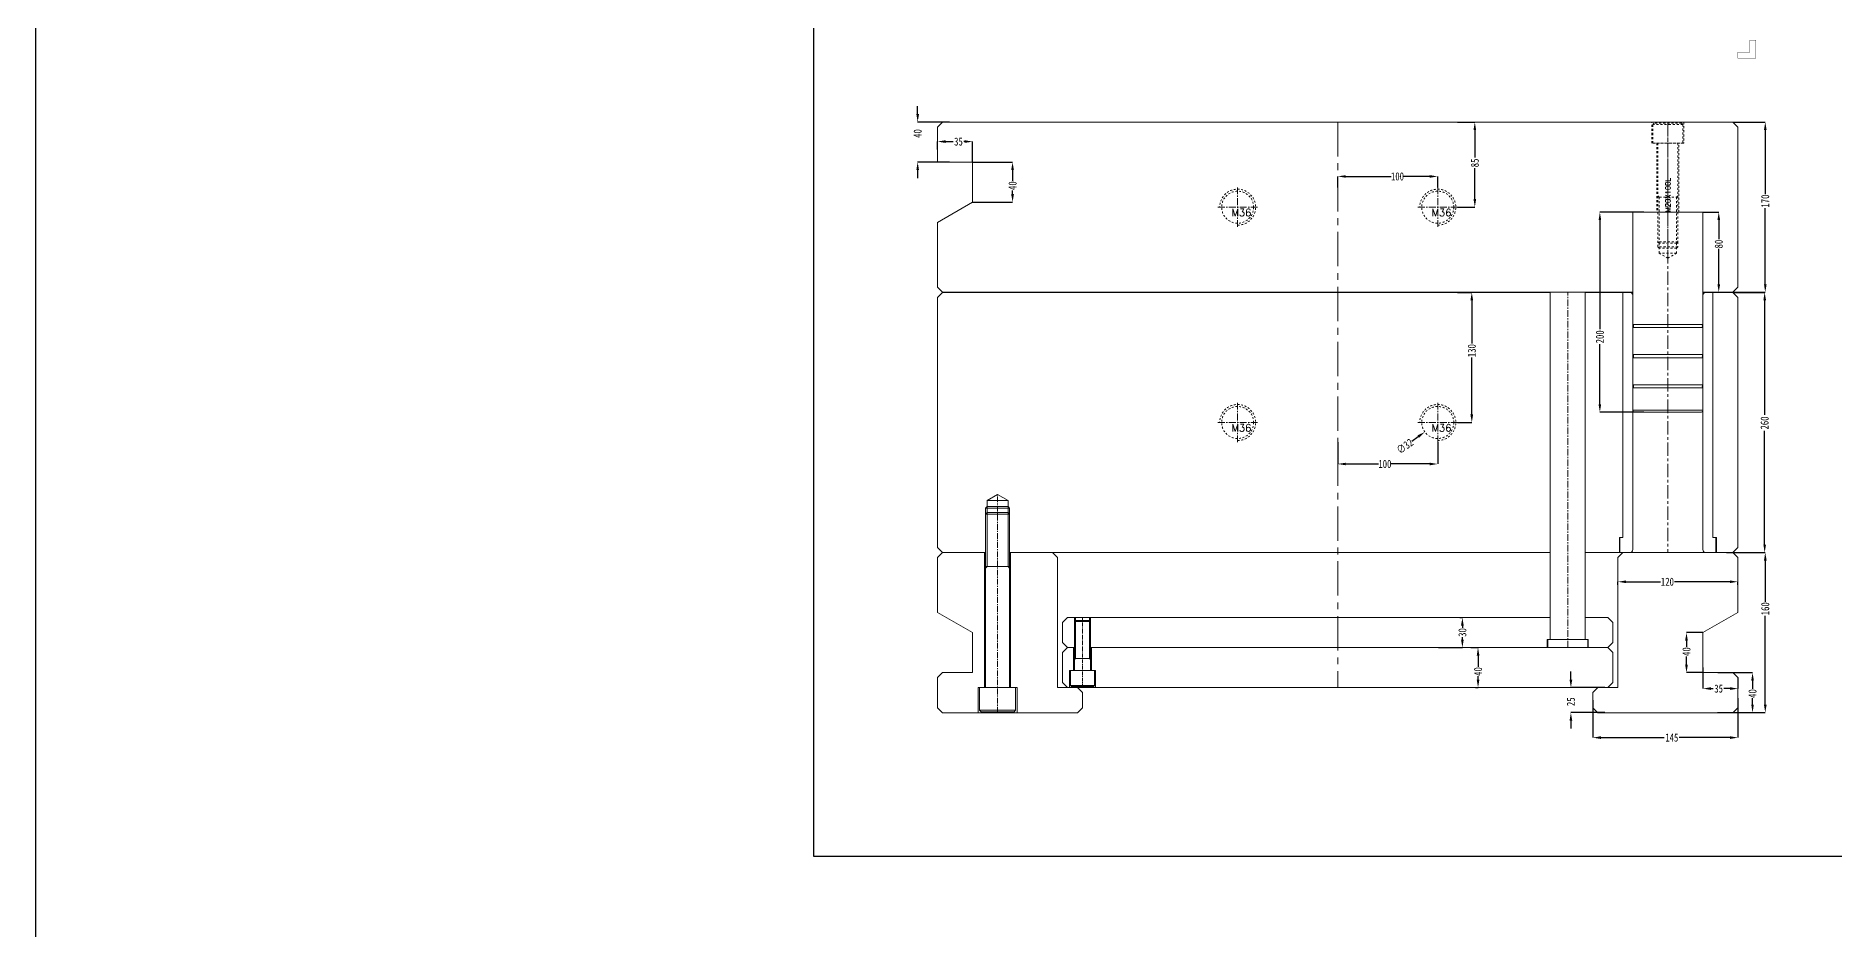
# Model space of a CAD drawing. Header units: millimetres. Extents: x -1265 to 1982, y -12197 to 1934.
# Drawn here: x -1265 to 532, y -2523 to -1630 of the extents above; entities that cross this region are included whole.
import ezdxf
from ezdxf.enums import TextEntityAlignment as Align

# ---------------------------------------------------------------- set-up
doc = ezdxf.new("R2010")
doc.units = ezdxf.units.MM
doc.header["$LTSCALE"] = 16.335
doc.header["$PDMODE"] = 3
doc.header["$PDSIZE"] = 0.3125
doc.linetypes.add('CENTER', pattern=[0.6, 0.375, -0.075, 0.075, -0.075])
doc.linetypes.add('HIDDEN', pattern=[0.2, 0.1, -0.1])
doc.layers.get('0').update_dxf_attribs({"linetype": 'CONTINUOUS'})
doc.layers.get('Defpoints').update_dxf_attribs({"linetype": 'CONTINUOUS'})
doc.layers.add('moldbase', color=7, linetype='CONTINUOUS', lineweight=20)
doc.layers.add('screw', color=33, linetype='CONTINUOUS', lineweight=13)
doc.styles.get("Standard").update_dxf_attribs({"font": 'txt', "width": 0.8})
doc.styles.add('TXT', font='txt.shx', dxfattribs={"bigfont": 'gbcbig.shx'})
doc.dimstyles.new('11', dxfattribs={"dimtxt": 8, "dimasz": 8, "dimexe": 0, "dimexo": 0, "dimgap": 0, "dimtad": 0, "dimdsep": 46, "dimtxsty": 'Standard', "dimcen": 0, "dimclrd": 4, "dimclre": 4, "dimclrt": 6, "dimazin": 0, "dimtp": 0.01, "dimtm": 0.01, "dimtfac": 1, "dimtofl": 0, "dimtmove": 0, "dimatfit": 3, "dimfxl": 0, "dimtolj": 1, "dimarcsym": 0})

# ---------------------------------------------------------------- blocks, each defined once
blk = doc.blocks.new('*D59')
at = {"color": 4, "lineweight": -2}
for p, q in [((431.2, -1716.4), (463.5, -1716.4)), ((463.5, -1724.4), (463.5, -1788.4)), ((463.5, -1878.4), (463.5, -1802.3)), ((431.2, -1886.4), (463.5, -1886.4))]:
    blk.add_line(p, q, dxfattribs=at)
at = {"color": 4}
for points in [[(462.2, -1724.4), (464.9, -1724.4), (463.5, -1716.4)], [(462.2, -1878.4), (464.9, -1878.4), (463.5, -1886.4)]]:
    blk.add_solid(points, dxfattribs=at)
at = {"layer": 'Defpoints', "color": 0}
for p in [(431.2, -1716.4), (431.2, -1886.4), (463.5, -1886.4)]:
    blk.add_point(p, dxfattribs=at)
at = {"color": 6, "insert": (463.5, -1795.3), "char_height": 8, "attachment_point": 5, "rotation": 90}
blk.add_mtext('\\A1;170', dxfattribs=at)
blk = doc.blocks.new('*D60')
at = {"color": 4, "lineweight": -2}
for p, q in [((431.2, -1886.6), (462.9, -1886.6)), ((462.9, -1894.6), (462.9, -2009.1)), ((462.9, -2138.6), (462.9, -2025.1)), ((424.8, -2146.6), (462.9, -2146.6))]:
    blk.add_line(p, q, dxfattribs=at)
at = {"color": 4}
for points in [[(461.6, -1894.6), (464.3, -1894.6), (462.9, -1886.6)], [(461.6, -2138.6), (464.3, -2138.6), (462.9, -2146.6)]]:
    blk.add_solid(points, dxfattribs=at)
at = {"layer": 'Defpoints', "color": 0}
for p in [(431.2, -1886.6), (424.8, -2146.6), (462.9, -2146.6)]:
    blk.add_point(p, dxfattribs=at)
at = {"color": 6, "insert": (462.9, -2017.1), "char_height": 8, "attachment_point": 5, "rotation": 90}
blk.add_mtext('\\A1;260', dxfattribs=at)
blk = doc.blocks.new('*D61')
at = {"color": 4, "lineweight": -2}
for p, q in [((401.2, -1806.4), (417, -1806.4)), ((417, -1814.4), (417, -1833.5)), ((417, -1878.4), (417, -1843.1)), ((401.2, -1886.4), (417, -1886.4))]:
    blk.add_line(p, q, dxfattribs=at)
at = {"color": 4}
for points in [[(415.7, -1814.4), (418.4, -1814.4), (417, -1806.4)], [(415.7, -1878.4), (418.4, -1878.4), (417, -1886.4)]]:
    blk.add_solid(points, dxfattribs=at)
at = {"layer": 'Defpoints', "color": 0}
for p in [(401.2, -1806.4), (401.2, -1886.4), (417, -1886.4)]:
    blk.add_point(p, dxfattribs=at)
at = {"color": 6, "insert": (417, -1838.3), "char_height": 8, "attachment_point": 5, "rotation": 90}
blk.add_mtext('\\A1;80', dxfattribs=at)
blk = doc.blocks.new('*D62')
at = {"color": 4, "lineweight": -2}
for p, q in [((342.2, -1806.4), (298.2, -1806.4)), ((298.2, -1814.4), (298.2, -1923.5)), ((298.2, -1998.4), (298.2, -1938.5)), ((342.2, -2006.4), (298.2, -2006.4))]:
    blk.add_line(p, q, dxfattribs=at)
at = {"color": 4}
for points in [[(296.9, -1814.4), (299.5, -1814.4), (298.2, -1806.4)], [(296.9, -1998.4), (299.5, -1998.4), (298.2, -2006.4)]]:
    blk.add_solid(points, dxfattribs=at)
at = {"layer": 'Defpoints', "color": 0}
for p in [(342.2, -1806.4), (298.2, -2006.4), (342.2, -2006.4)]:
    blk.add_point(p, dxfattribs=at)
at = {"color": 6, "insert": (298.2, -1931), "char_height": 8, "attachment_point": 5, "rotation": 90}
blk.add_mtext('\\A1;200', dxfattribs=at)
blk = doc.blocks.new('*D63')
at = {"color": 4, "lineweight": -2}
for p, q in [((424.8, -2146.6), (463.5, -2146.6)), ((463.5, -2154.6), (463.5, -2195.8)), ((463.5, -2298.6), (463.5, -2209.7)), ((415.8, -2306.6), (463.5, -2306.6))]:
    blk.add_line(p, q, dxfattribs=at)
at = {"color": 4}
for points in [[(462.2, -2154.6), (464.9, -2154.6), (463.5, -2146.6)], [(462.2, -2298.6), (464.9, -2298.6), (463.5, -2306.6)]]:
    blk.add_solid(points, dxfattribs=at)
at = {"layer": 'Defpoints', "color": 0}
for p in [(424.8, -2146.6), (415.8, -2306.6), (463.5, -2306.6)]:
    blk.add_point(p, dxfattribs=at)
at = {"color": 6, "insert": (463.5, -2202.8), "char_height": 8, "attachment_point": 5, "rotation": 90}
blk.add_mtext('\\A1;160', dxfattribs=at)
blk = doc.blocks.new('*D64')
at = {"color": 4, "lineweight": -2}
for p, q in [((291.2, -2294.1), (291.2, -2331.6)), ((436.2, -2292.2), (436.2, -2331.6)), ((299.2, -2331.6), (362.6, -2331.6)), ((428.2, -2331.6), (377.6, -2331.6))]:
    blk.add_line(p, q, dxfattribs=at)
at = {"color": 4}
for points in [[(299.2, -2330.2), (299.2, -2332.9), (291.2, -2331.6)], [(428.2, -2330.2), (428.2, -2332.9), (436.2, -2331.6)]]:
    blk.add_solid(points, dxfattribs=at)
at = {"layer": 'Defpoints', "color": 0}
for p in [(291.2, -2294.1), (436.2, -2292.2), (291.2, -2331.6)]:
    blk.add_point(p, dxfattribs=at)
at = {"color": 6, "insert": (370.1, -2331.6), "char_height": 8, "attachment_point": 5}
blk.add_mtext('\\A1;145', dxfattribs=at)
blk = doc.blocks.new('*D65')
at = {"color": 4, "lineweight": -2}
for p, q in [((316.2, -2179), (316.2, -2175.8)), ((324.2, -2175.8), (358.8, -2175.8)), ((428.2, -2175.8), (372.7, -2175.8)), ((436.2, -2179), (436.2, -2175.8))]:
    blk.add_line(p, q, dxfattribs=at)
at = {"color": 4}
for points in [[(324.2, -2174.5), (324.2, -2177.1), (316.2, -2175.8)], [(428.2, -2174.5), (428.2, -2177.1), (436.2, -2175.8)]]:
    blk.add_solid(points, dxfattribs=at)
at = {"layer": 'Defpoints', "color": 0}
for p in [(316.2, -2175.8), (316.2, -2179), (436.2, -2179)]:
    blk.add_point(p, dxfattribs=at)
at = {"color": 6, "insert": (365.7, -2175.8), "char_height": 8, "attachment_point": 5}
blk.add_mtext('\\A1;120', dxfattribs=at)
blk = doc.blocks.new('*D66')
at = {"color": 4, "lineweight": -2}
for p, q in [((416.2, -2266.6), (450.8, -2266.6)), ((450.8, -2274.6), (450.8, -2282.7)), ((450.8, -2298.6), (450.8, -2292.3)), ((416.2, -2306.6), (450.8, -2306.6))]:
    blk.add_line(p, q, dxfattribs=at)
at = {"color": 4}
for points in [[(449.5, -2274.6), (452.1, -2274.6), (450.8, -2266.6)], [(449.5, -2298.6), (452.1, -2298.6), (450.8, -2306.6)]]:
    blk.add_solid(points, dxfattribs=at)
at = {"layer": 'Defpoints', "color": 0}
for p in [(416.2, -2266.6), (416.2, -2306.6), (450.8, -2306.6)]:
    blk.add_point(p, dxfattribs=at)
at = {"color": 6, "insert": (450.8, -2287.5), "char_height": 8, "attachment_point": 5, "rotation": 90}
blk.add_mtext('\\A1;40', dxfattribs=at)
blk = doc.blocks.new('*D67')
at = {"color": 4, "lineweight": -2}
for p, q in [((401.2, -2226.6), (384.8, -2226.6)), ((384.8, -2234.6), (384.8, -2240.8)), ((384.8, -2258.6), (384.8, -2250.4)), ((401.2, -2266.6), (384.8, -2266.6))]:
    blk.add_line(p, q, dxfattribs=at)
at = {"color": 4}
for points in [[(383.4, -2234.6), (386.1, -2234.6), (384.8, -2226.6)], [(383.4, -2258.6), (386.1, -2258.6), (384.8, -2266.6)]]:
    blk.add_solid(points, dxfattribs=at)
at = {"layer": 'Defpoints', "color": 0}
for p in [(401.2, -2226.6), (384.8, -2266.6), (401.2, -2266.6)]:
    blk.add_point(p, dxfattribs=at)
at = {"color": 6, "insert": (384.8, -2245.6), "char_height": 8, "attachment_point": 5, "rotation": 90}
blk.add_mtext('\\A1;40', dxfattribs=at)
blk = doc.blocks.new('*D68')
at = {"color": 4, "lineweight": -2}
for p, q in [((401.2, -2261.6), (401.2, -2282.6)), ((436.2, -2271.6), (436.2, -2282.6)), ((409.2, -2282.6), (411.6, -2282.6)), ((428.2, -2282.6), (422.2, -2282.6))]:
    blk.add_line(p, q, dxfattribs=at)
at = {"color": 4}
for points in [[(409.2, -2281.2), (409.2, -2283.9), (401.2, -2282.6)], [(428.2, -2281.2), (428.2, -2283.9), (436.2, -2282.6)]]:
    blk.add_solid(points, dxfattribs=at)
at = {"layer": 'Defpoints', "color": 0}
for p in [(401.2, -2261.6), (436.2, -2271.6), (401.2, -2282.6)]:
    blk.add_point(p, dxfattribs=at)
at = {"color": 6, "insert": (416.9, -2282.6), "char_height": 8, "attachment_point": 5}
blk.add_mtext('\\A1;35', dxfattribs=at)
blk = doc.blocks.new('screw_m36_g')
at = {"layer": 'screw', "color": 1, "linetype": 'CENTER', "ltscale": 1.119559}
for p, q in [((0, -19.8), (0, 19.8)), ((-19.8, 0), (19.8, 0))]:
    blk.add_line(p, q, dxfattribs=at)
at = {"layer": 'screw', "color": 33, "linetype": 'HIDDEN', "ltscale": 1.119559}
blk.add_circle((0, 0), 16, dxfattribs=at)
at = {"layer": 'screw', "color": 92, "linetype": 'HIDDEN', "ltscale": 1.119559}
blk.add_arc((0, 0), 18, 270, 180, dxfattribs=at)
at = {"layer": 'screw', "color": 6, "style": 'TXT'}
blk.add_text('M36', height=7.2, dxfattribs=at).set_placement((-6.12, -9))
blk = doc.blocks.new('*D70')
at = {"color": 4, "lineweight": -2}
for p, q in [((156, -1716.4), (173.2, -1716.4)), ((173.2, -1724.4), (173.2, -1751.9)), ((173.2, -1793.4), (173.2, -1762.6)), ((156, -1801.4), (173.2, -1801.4))]:
    blk.add_line(p, q, dxfattribs=at)
at = {"color": 4}
for points in [[(171.9, -1724.4), (174.5, -1724.4), (173.2, -1716.4)], [(171.9, -1793.4), (174.5, -1793.4), (173.2, -1801.4)]]:
    blk.add_solid(points, dxfattribs=at)
at = {"layer": 'Defpoints', "color": 0}
for p in [(156, -1716.4), (173.2, -1716.4), (156, -1801.4)]:
    blk.add_point(p, dxfattribs=at)
at = {"color": 6, "insert": (173.2, -1757.2), "char_height": 8, "attachment_point": 5, "rotation": 90}
blk.add_mtext('\\A1;85', dxfattribs=at)
blk = doc.blocks.new('*D71')
at = {"color": 4, "lineweight": -2}
for p, q in [((36.2, -1781.6), (36.2, -1770.7)), ((44.2, -1770.7), (89.5, -1770.7)), ((128.2, -1770.7), (102.3, -1770.7)), ((136.2, -1781.6), (136.2, -1770.7))]:
    blk.add_line(p, q, dxfattribs=at)
at = {"color": 4}
for points in [[(44.2, -1769.4), (44.2, -1772), (36.2, -1770.7)], [(128.2, -1769.4), (128.2, -1772), (136.2, -1770.7)]]:
    blk.add_solid(points, dxfattribs=at)
at = {"layer": 'Defpoints', "color": 0}
for p in [(36.2, -1770.7), (36.2, -1781.6), (136.2, -1781.6)]:
    blk.add_point(p, dxfattribs=at)
at = {"color": 6, "insert": (95.9, -1770.7), "char_height": 8, "attachment_point": 5}
blk.add_mtext('\\A1;100', dxfattribs=at)
blk = doc.blocks.new('*D72')
at = {"color": 4, "lineweight": -2}
for p, q in [((156, -1886.6), (170.2, -1886.6)), ((170.2, -1894.6), (170.2, -1937.8)), ((170.2, -2008.6), (170.2, -1951.7)), ((156, -2016.6), (170.2, -2016.6))]:
    blk.add_line(p, q, dxfattribs=at)
at = {"color": 4}
for points in [[(168.8, -1894.6), (171.5, -1894.6), (170.2, -1886.6)], [(168.8, -2008.6), (171.5, -2008.6), (170.2, -2016.6)]]:
    blk.add_solid(points, dxfattribs=at)
at = {"layer": 'Defpoints', "color": 0}
for p in [(156, -1886.6), (170.2, -1886.6), (156, -2016.6)]:
    blk.add_point(p, dxfattribs=at)
at = {"color": 6, "insert": (170.2, -1944.8), "char_height": 8, "attachment_point": 5, "rotation": 90}
blk.add_mtext('\\A1;130', dxfattribs=at)
blk = doc.blocks.new('*D73')
at = {"color": 4, "lineweight": -2}
for p, q in [((36.2, -2036.4), (36.2, -2058.1)), ((136.2, -2036.4), (136.2, -2058.1)), ((44.2, -2058.1), (76.9, -2058.1)), ((128.2, -2058.1), (89.7, -2058.1))]:
    blk.add_line(p, q, dxfattribs=at)
at = {"color": 4}
for points in [[(44.2, -2056.8), (44.2, -2059.4), (36.2, -2058.1)], [(128.2, -2056.8), (128.2, -2059.4), (136.2, -2058.1)]]:
    blk.add_solid(points, dxfattribs=at)
at = {"layer": 'Defpoints', "color": 0}
for p in [(36.2, -2036.4), (136.2, -2036.4), (36.2, -2058.1)]:
    blk.add_point(p, dxfattribs=at)
at = {"color": 6, "insert": (83.3, -2058.1), "char_height": 8, "attachment_point": 5}
blk.add_mtext('\\A1;100', dxfattribs=at)
blk = doc.blocks.new('*D74')
at = {"color": 4, "lineweight": -2}
for p, q in [((269.2, -2273.6), (269.2, -2265.6)), ((303.1, -2281.6), (269.2, -2281.6)), ((303.1, -2306.6), (269.2, -2306.6)), ((269.2, -2314.6), (269.2, -2322.6))]:
    blk.add_line(p, q, dxfattribs=at)
at = {"color": 4}
for points in [[(267.9, -2273.6), (270.6, -2273.6), (269.2, -2281.6)], [(267.9, -2314.6), (270.6, -2314.6), (269.2, -2306.6)]]:
    blk.add_solid(points, dxfattribs=at)
at = {"layer": 'Defpoints', "color": 0}
for p in [(303.1, -2281.6), (269.2, -2306.6), (303.1, -2306.6)]:
    blk.add_point(p, dxfattribs=at)
at = {"color": 6, "insert": (269.2, -2295.7), "char_height": 8, "attachment_point": 5, "rotation": 90}
blk.add_mtext('\\A1;25', dxfattribs=at)
blk = doc.blocks.new('*D75')
at = {"color": 4, "lineweight": -2}
for p, q in [((169.1, -2241.6), (176.4, -2241.6)), ((176.4, -2249.6), (176.4, -2260.7)), ((173.9, -2281.6), (176.4, -2281.6)), ((176.4, -2273.6), (176.4, -2270.3))]:
    blk.add_line(p, q, dxfattribs=at)
at = {"color": 4}
for points in [[(175.1, -2249.6), (177.8, -2249.6), (176.4, -2241.6)], [(175.1, -2273.6), (177.8, -2273.6), (176.4, -2281.6)]]:
    blk.add_solid(points, dxfattribs=at)
at = {"layer": 'Defpoints', "color": 0}
for p in [(169.1, -2241.6), (173.9, -2281.6), (176.4, -2281.6)]:
    blk.add_point(p, dxfattribs=at)
at = {"color": 6, "insert": (176.4, -2265.5), "char_height": 8, "attachment_point": 5, "rotation": 90}
blk.add_mtext('\\A1;40', dxfattribs=at)
blk = doc.blocks.new('*D76')
at = {"color": 4, "lineweight": -2}
for p, q in [((158.3, -2211.6), (160.8, -2211.6)), ((160.8, -2219.6), (160.8, -2221.7)), ((136.9, -2241.6), (160.8, -2241.6)), ((160.8, -2233.6), (160.8, -2231.3))]:
    blk.add_line(p, q, dxfattribs=at)
at = {"color": 4}
for points in [[(159.4, -2219.6), (162.1, -2219.6), (160.8, -2211.6)], [(159.4, -2233.6), (162.1, -2233.6), (160.8, -2241.6)]]:
    blk.add_solid(points, dxfattribs=at)
at = {"layer": 'Defpoints', "color": 0}
for p in [(158.3, -2211.6), (136.9, -2241.6), (160.8, -2241.6)]:
    blk.add_point(p, dxfattribs=at)
at = {"color": 6, "insert": (160.8, -2226.5), "char_height": 8, "attachment_point": 5, "rotation": 90}
blk.add_mtext('\\A1;30', dxfattribs=at)
blk = doc.blocks.new('*D1001')
at = {"color": 4, "lineweight": -2}
blk.add_line((110.2, -2035.3), (116.7, -2030.7), dxfattribs=at)
at = {"color": 4}
blk.add_solid([(115.9, -2029.6), (117.5, -2031.8), (123.2, -2026)], dxfattribs=at)
at = {"layer": 'Defpoints', "color": 0}
for p in [(149.1, -2007.3), (123.2, -2026)]:
    blk.add_point(p, dxfattribs=at)
at = {"color": 6, "insert": (103.3, -2040.3), "char_height": 8, "attachment_point": 5, "rotation": 35.789}
blk.add_mtext('\\A1;∅32', dxfattribs=at)
blk = doc.blocks.new('*D1002')
at = {"color": 4, "lineweight": -2}
for p, q in [((-383.7, -1708.4), (-383.7, -1700.4)), ((-351.7, -1716.4), (-383.7, -1716.4)), ((-351.7, -1756.4), (-383.7, -1756.4)), ((-383.7, -1764.4), (-383.7, -1772.4))]:
    blk.add_line(p, q, dxfattribs=at)
at = {"color": 4}
for points in [[(-385, -1708.4), (-382.3, -1708.4), (-383.7, -1716.4)], [(-385, -1764.4), (-382.3, -1764.4), (-383.7, -1756.4)]]:
    blk.add_solid(points, dxfattribs=at)
at = {"layer": 'Defpoints', "color": 0}
for p in [(-351.7, -1716.4), (-383.7, -1756.4), (-351.7, -1756.4)]:
    blk.add_point(p, dxfattribs=at)
at = {"color": 6, "insert": (-383.7, -1727.8), "char_height": 8, "attachment_point": 5, "rotation": 90}
blk.add_mtext('\\A1;40', dxfattribs=at)
blk = doc.blocks.new('*D1003')
at = {"color": 4, "lineweight": -2}
for p, q in [((-363.8, -1743.9), (-363.8, -1735.9)), ((-355.8, -1735.9), (-348.2, -1735.9)), ((-336.8, -1735.9), (-337.5, -1735.9)), ((-328.8, -1756.4), (-328.8, -1735.9))]:
    blk.add_line(p, q, dxfattribs=at)
at = {"color": 4}
for points in [[(-355.8, -1734.5), (-355.8, -1737.2), (-363.8, -1735.9)], [(-336.8, -1734.5), (-336.8, -1737.2), (-328.8, -1735.9)]]:
    blk.add_solid(points, dxfattribs=at)
at = {"layer": 'Defpoints', "color": 0}
for p in [(-363.8, -1735.9), (-363.8, -1743.9), (-328.8, -1756.4)]:
    blk.add_point(p, dxfattribs=at)
at = {"color": 6, "insert": (-342.9, -1735.9), "char_height": 8, "attachment_point": 5}
blk.add_mtext('\\A1;35', dxfattribs=at)
blk = doc.blocks.new('*D1004')
at = {"color": 4, "lineweight": -2}
for p, q in [((-328.8, -1756.4), (-288.8, -1756.4)), ((-288.8, -1764.4), (-288.8, -1775.1)), ((-328.8, -1796.4), (-288.8, -1796.4)), ((-288.8, -1788.4), (-288.8, -1784.7))]:
    blk.add_line(p, q, dxfattribs=at)
at = {"color": 4}
for points in [[(-290.2, -1764.4), (-287.5, -1764.4), (-288.8, -1756.4)], [(-290.2, -1788.4), (-287.5, -1788.4), (-288.8, -1796.4)]]:
    blk.add_solid(points, dxfattribs=at)
at = {"layer": 'Defpoints', "color": 0}
for p in [(-328.8, -1756.4), (-328.8, -1796.4), (-288.8, -1796.4)]:
    blk.add_point(p, dxfattribs=at)
at = {"color": 6, "insert": (-288.8, -1779.9), "char_height": 8, "attachment_point": 5, "rotation": 90}
blk.add_mtext('\\A1;40', dxfattribs=at)

msp = doc.modelspace()

# ---------------------------------------------------------------- linework, layer by layer
for points in [[(-1264.956, 1933.526), (1981.912, 1933.526), (1981.912, -12196.608), (-1264.956, -12196.608)], [(-487.536, -633.624), (1638.286, -633.624), (1638.286, -2450.275), (-487.536, -2450.275)]]:
    msp.add_lwpolyline(points, close=True)
at = {"layer": 'moldbase'}
for p, q in [((-358.846, -1716.434), (-363.846, -1721.434)), ((-363.846, -1721.434), (-363.846, -1756.434)), ((431.154, -1716.434), (-358.846, -1716.434)), ((431.154, -1716.434), (436.154, -1721.434)), ((436.154, -1721.434), (436.154, -1881.434)), ((-363.846, -1756.434), (-328.846, -1756.434)), ((-328.846, -1756.434), (-328.846, -1796.434)), ((-328.846, -1796.434), (-363.846, -1816.641)), ((331.154, -2143.634), (331.154, -1806.434)), ((401.154, -1806.434), (331.154, -1806.434)), ((401.154, -1806.434), (401.154, -2143.634)), ((-363.846, -1816.641), (-363.846, -1881.434)), ((-363.846, -1881.434), (-358.846, -1886.434)), ((-358.846, -1886.634), (-363.846, -1891.634)), ((331.154, -1886.434), (-358.846, -1886.434)), ((248.654, -1886.634), (-358.846, -1886.634)), ((248.654, -2233.634), (248.654, -1886.434)), ((283.654, -2233.634), (283.654, -1886.434)), ((331.154, -1886.634), (283.654, -1886.634)), ((321.154, -1886.634), (321.154, -2131.634)), ((431.154, -1886.434), (401.154, -1886.434)), ((431.154, -1886.634), (401.154, -1886.634)), ((411.154, -1886.634), (411.154, -2131.634)), ((436.154, -1881.434), (431.154, -1886.434)), ((431.154, -1886.634), (436.154, -1891.634)), ((-363.846, -1891.634), (-363.846, -2141.634)), ((331.154, -2123.634), (331.154, -1889.634)), ((401.154, -2123.634), (401.154, -1889.634)), ((436.154, -1891.634), (436.154, -2141.634)), ((401.154, -1918.83), (331.154, -1918.83)), ((401.154, -1921.83), (331.154, -1921.83)), ((401.154, -1948.83), (331.154, -1948.83)), ((401.154, -1951.83), (331.154, -1951.83)), ((401.154, -1978.83), (331.154, -1978.83)), ((401.154, -1981.83), (331.154, -1981.83)), ((401.154, -2004.434), (331.154, -2004.434)), ((399.154, -2006.434), (333.154, -2006.434)), ((-314.346, -2094.634), (-303.846, -2088.572)), ((-314.346, -2106.634), (-314.346, -2094.634)), ((-314.346, -2094.634), (-293.346, -2094.634)), ((-303.846, -2088.572), (-293.346, -2094.634)), ((-293.346, -2094.634), (-293.346, -2106.634)), ((-315.846, -2108.134), (-314.346, -2106.634)), ((-315.846, -2281.634), (-315.846, -2108.134)), ((-314.346, -2106.634), (-293.346, -2106.634)), ((-293.346, -2106.634), (-291.846, -2108.134)), ((-291.846, -2281.634), (-291.846, -2108.134)), ((321.154, -2131.634), (317.654, -2131.634)), ((317.654, -2131.634), (317.654, -2146.634)), ((318.154, -2131.634), (318.154, -2146.634)), ((411.154, -2131.634), (414.654, -2131.634)), ((414.154, -2131.634), (414.154, -2146.634)), ((414.654, -2131.634), (414.654, -2146.634)), ((-363.846, -2141.634), (-358.846, -2146.634)), ((-358.846, -2146.634), (-363.846, -2151.634)), ((-363.846, -2151.634), (-363.846, -2206.426)), ((-315.846, -2146.634), (-358.846, -2146.634)), ((-316.846, -2146.634), (-316.846, -2281.634)), ((248.654, -2146.634), (-291.846, -2146.634)), ((-290.846, -2281.634), (-290.846, -2146.634)), ((-248.846, -2146.634), (-243.846, -2151.634)), ((-243.846, -2151.634), (-243.846, -2281.634)), ((431.154, -2146.634), (283.654, -2146.634)), ((321.154, -2146.634), (316.154, -2151.634)), ((316.154, -2151.634), (316.154, -2281.634)), ((436.154, -2141.634), (431.154, -2146.634)), ((431.154, -2146.634), (436.154, -2151.634)), ((436.154, -2151.634), (436.154, -2206.426)), ((-315.846, -2160.634), (-291.846, -2160.634)), ((-363.846, -2206.426), (-328.846, -2226.634)), ((436.154, -2206.426), (401.154, -2226.634)), ((-328.846, -2226.634), (-328.846, -2266.634)), ((-233.846, -2211.634), (-238.846, -2216.634)), ((-238.846, -2216.634), (-238.846, -2236.634)), ((248.654, -2211.634), (-233.846, -2211.634)), ((-226.846, -2215.634), (-225.846, -2214.634)), ((-226.846, -2264.634), (-226.846, -2215.634)), ((-225.846, -2214.634), (-225.846, -2211.634)), ((-225.846, -2214.634), (-211.846, -2214.634)), ((-211.846, -2214.634), (-211.846, -2211.634)), ((-211.846, -2214.634), (-210.846, -2215.634)), ((-210.846, -2264.634), (-210.846, -2215.634)), ((306.154, -2211.634), (283.654, -2211.634)), ((306.154, -2211.634), (311.154, -2216.634)), ((311.154, -2216.634), (311.154, -2236.634)), ((401.154, -2226.634), (401.154, -2266.634)), ((-238.846, -2236.634), (-233.846, -2241.634)), ((-233.846, -2241.634), (-238.846, -2246.634)), ((-226.846, -2241.634), (-233.846, -2241.634)), ((-227.846, -2241.634), (-227.846, -2264.634)), ((306.154, -2241.634), (-210.846, -2241.634)), ((-209.846, -2264.634), (-209.846, -2241.634)), ((245.654, -2241.634), (245.654, -2233.634)), ((245.654, -2233.634), (286.654, -2233.634)), ((246.154, -2241.634), (246.154, -2233.634)), ((286.154, -2233.634), (286.154, -2241.634)), ((286.654, -2233.634), (286.654, -2241.634)), ((311.154, -2236.634), (306.154, -2241.634)), ((306.154, -2241.634), (311.154, -2246.634)), ((-238.846, -2246.634), (-238.846, -2276.634)), ((-226.846, -2252.634), (-210.846, -2252.634)), ((311.154, -2246.634), (311.154, -2276.634)), ((-358.846, -2266.634), (-363.846, -2271.634)), ((-363.846, -2271.634), (-363.846, -2301.634)), ((-328.846, -2266.634), (-358.846, -2266.634)), ((-323.346, -2306.634), (-323.346, -2281.634)), ((-323.346, -2281.634), (-284.346, -2281.634)), ((-321.846, -2304.134), (-321.846, -2281.634)), ((-321.846, -2281.634), (-285.846, -2281.634)), ((-285.846, -2281.634), (-285.846, -2304.134)), ((-284.346, -2281.634), (-284.346, -2306.634)), ((316.154, -2281.634), (-243.846, -2281.634)), ((-238.846, -2276.634), (-233.846, -2281.634)), ((-231.846, -2281.634), (-231.846, -2264.634)), ((-231.846, -2264.634), (-205.846, -2264.634)), ((-230.846, -2279.634), (-230.846, -2264.634)), ((-230.846, -2264.634), (-206.846, -2264.634)), ((-229.846, -2280.634), (-230.846, -2279.634)), ((-230.846, -2279.634), (-206.846, -2279.634)), ((-229.846, -2280.634), (-207.846, -2280.634)), ((-223.846, -2281.634), (-218.846, -2286.634)), ((-206.846, -2279.634), (-207.846, -2280.634)), ((-206.846, -2264.634), (-206.846, -2279.634)), ((-205.846, -2264.634), (-205.846, -2281.634)), ((296.154, -2281.634), (291.154, -2286.634)), ((311.154, -2276.634), (306.154, -2281.634)), ((431.154, -2266.634), (401.154, -2266.634)), ((431.154, -2266.634), (436.154, -2271.634)), ((436.154, -2271.634), (436.154, -2301.634)), ((-218.846, -2286.634), (-218.846, -2301.634)), ((291.154, -2286.634), (291.154, -2301.634)), ((-363.846, -2301.634), (-358.846, -2306.634)), ((-223.846, -2306.634), (-358.846, -2306.634)), ((-320.346, -2305.634), (-321.846, -2304.134)), ((-321.846, -2304.134), (-285.846, -2304.134)), ((-320.346, -2305.634), (-287.346, -2305.634)), ((-285.846, -2304.134), (-287.346, -2305.634)), ((-218.846, -2301.634), (-223.846, -2306.634)), ((291.154, -2301.634), (296.154, -2306.634)), ((431.154, -2306.634), (296.154, -2306.634)), ((436.154, -2301.634), (431.154, -2306.634))]:
    msp.add_line(p, q, dxfattribs=at)
at = {"layer": 'moldbase', "color": 1, "linetype": 'CENTER', "ltscale": 5.597796}
msp.add_line((36.154, -1716.434), (36.154, -2281.634), dxfattribs=at)
at = {"layer": 'moldbase', "color": 1, "linetype": 'CENTER', "ltscale": 2.176921}
msp.add_line((366.154, -1716.434), (366.154, -2146.634), dxfattribs=at)
at = {"layer": 'moldbase', "color": 1, "linetype": 'CENTER', "ltscale": 1.08846}
msp.add_line((266.154, -2241.634), (266.154, -1886.434), dxfattribs=at)
at = {"layer": 'moldbase', "color": 92}
for p, q in [((-315.846, -2102.134), (-314.346, -2100.634)), ((-315.846, -2108.134), (-315.846, -2102.134)), ((-315.846, -2102.134), (-291.846, -2102.134)), ((-314.346, -2100.634), (-293.346, -2100.634)), ((-293.346, -2100.634), (-291.846, -2102.134)), ((-291.846, -2102.134), (-291.846, -2108.134)), ((-315.846, -2108.134), (-291.846, -2108.134)), ((-314.346, -2160.634), (-314.346, -2106.634)), ((-293.346, -2160.634), (-293.346, -2106.634)), ((-315.846, -2162.134), (-314.346, -2160.634)), ((-293.346, -2160.634), (-291.846, -2162.134)), ((-226.846, -2215.634), (-226.846, -2211.634)), ((-226.846, -2215.634), (-210.846, -2215.634)), ((-225.846, -2252.634), (-225.846, -2214.634)), ((-211.846, -2252.634), (-211.846, -2214.634)), ((-210.846, -2215.634), (-210.846, -2211.634)), ((-226.846, -2253.634), (-225.846, -2252.634)), ((-211.846, -2252.634), (-210.846, -2253.634))]:
    msp.add_line(p, q, dxfattribs=at)
at = {"layer": 'moldbase', "color": 1, "linetype": 'CENTER', "ltscale": 0.932966}
msp.add_line((-303.846, -2306.634), (-303.846, -2088.572), dxfattribs=at)
at = {"layer": 'moldbase', "color": 1, "linetype": 'CENTER', "ltscale": 0.621977}
msp.add_line((-218.846, -2281.634), (-218.846, -2211.634), dxfattribs=at)
at = {"layer": 'moldbase', "const_width": 0.5}
msp.add_lwpolyline([(436.154, -1646.434), (448.154, -1646.434), (448.154, -1634.434), (454.154, -1634.434), (454.154, -1652.434), (436.154, -1652.434), (436.154, -1646.434)], dxfattribs=at)
at = {"layer": 'moldbase'}
for centre, radius, start, end in [((328.154, -1889.634), 3, 0, 90), ((404.154, -1889.634), 3, 90, 180), ((329.831, -1920.33), 2, 311.409608, 48.590469), ((402.477, -1920.33), 2, 131.4098, 228.590317), ((329.831, -1950.33), 2, 311.409608, 48.590469), ((402.477, -1950.33), 2, 131.4098, 228.590317), ((329.831, -1980.33), 2, 311.409608, 48.590469), ((402.477, -1980.33), 2, 131.4098, 228.590317), ((333.154, -2004.434), 2, 180, 270), ((399.154, -2004.434), 2, 270, 0), ((328.154, -2143.634), 3, 270, 0), ((404.154, -2143.634), 3, 180, 270)]:
    msp.add_arc(centre, radius, start, end, dxfattribs=at)
at = {"layer": 'screw', "color": 8, "linetype": 'HIDDEN', "ltscale": 1.243955}
for p, q in [((350.154, -1737.434), (350.154, -1716.434)), ((351.154, -1718.684), (352.404, -1717.434)), ((351.154, -1737.434), (351.154, -1718.684)), ((381.154, -1718.684), (351.154, -1718.684)), ((379.904, -1717.434), (352.404, -1717.434)), ((379.904, -1717.434), (381.154, -1718.684)), ((381.154, -1718.684), (381.154, -1737.434)), ((382.154, -1716.434), (382.154, -1737.434)), ((382.154, -1737.434), (350.154, -1737.434)), ((381.154, -1737.434), (351.154, -1737.434)), ((355.154, -1737.434), (355.154, -1806.434)), ((356.154, -1737.434), (356.154, -1836.184)), ((376.154, -1737.434), (376.154, -1836.184)), ((377.154, -1806.434), (377.154, -1737.434)), ((376.154, -1791.434), (356.154, -1791.434)), ((357.404, -1837.434), (356.154, -1836.184)), ((374.904, -1837.434), (357.404, -1837.434)), ((357.404, -1847.434), (357.404, -1837.434)), ((366.154, -1852.486), (357.404, -1847.434)), ((374.904, -1847.434), (357.404, -1847.434)), ((374.904, -1847.434), (366.154, -1852.486)), ((376.154, -1836.184), (374.904, -1837.434)), ((374.904, -1837.434), (374.904, -1847.434))]:
    msp.add_line(p, q, dxfattribs=at)
at = {"layer": 'screw', "color": 1, "linetype": 'CENTER', "ltscale": 0.777472}
msp.add_line((366.154, -1716.434), (366.154, -1852.486), dxfattribs=at)
at = {"layer": 'screw', "color": 92, "linetype": 'HIDDEN', "ltscale": 1.243955}
for p, q in [((357.404, -1791.434), (356.154, -1790.184)), ((357.404, -1791.434), (357.404, -1837.434)), ((376.154, -1790.184), (374.904, -1791.434)), ((374.904, -1791.434), (374.904, -1837.434)), ((356.154, -1841.184), (356.154, -1836.184)), ((376.154, -1836.184), (356.154, -1836.184)), ((357.404, -1842.434), (356.154, -1841.184)), ((376.154, -1841.184), (356.154, -1841.184)), ((374.904, -1842.434), (357.404, -1842.434)), ((376.154, -1841.184), (374.904, -1842.434)), ((376.154, -1836.184), (376.154, -1841.184))]:
    msp.add_line(p, q, dxfattribs=at)

# ---------------------------------------------------------------- block references
at = {"layer": 'screw'}
for p in [(-63.846, -1801.434), (136.154, -1801.434), (-63.846, -2016.634), (136.154, -2016.634)]:
    msp.add_blockref('screw_m36_g', p, dxfattribs=at)

# ---------------------------------------------------------------- texts
at = {"layer": 'screw', "color": 6, "linetype": 'HIDDEN', "ltscale": 1.243955, "style": 'TXT'}
msp.add_text('M20X100L', height=5, rotation=90, dxfattribs=at).set_placement((366.154, -1789.46), align=Align.MIDDLE)

# ---------------------------------------------------------------- dimensions: what is measured, and where the dimension line sits
for base, p1, p2, picture, middle in [((-383.658, -1756.434), (-351.687, -1716.434), (-351.687, -1756.434), '*D1002', (-383.658, -1727.788)), ((-288.848, -1796.434), (-328.846, -1756.434), (-328.846, -1796.434), '*D1004', (-288.848, -1779.924))]:
    dim = msp.add_linear_dim(base=base, p1=p1, p2=p2, angle=90, dimstyle='11', override={"dimfxl": 1.25, "dimarcsym": 1})
    dim.commit()
    dim.dimension.update_dxf_attribs({"geometry": picture, "text_midpoint": middle, "dimtype": 160})
for base, p1, p2, picture, middle in [((173.193, -1716.434), (155.954, -1801.434), (155.954, -1716.434), '*D70', (173.193, -1757.23)), ((463.525, -1886.434), (431.154, -1716.434), (431.154, -1886.434), '*D59', (463.525, -1795.328)), ((298.192, -2006.434), (342.209, -1806.434), (342.209, -2006.434), '*D62', (298.192, -1930.994)), ((417.044, -1886.434), (401.154, -1806.434), (401.154, -1886.434), '*D61', (417.044, -1838.302)), ((170.175, -1886.634), (155.954, -2016.634), (155.954, -1886.634), '*D72', (170.175, -1944.774)), ((462.949, -2146.634), (431.154, -1886.634), (424.825, -2146.634), '*D60', (462.949, -2017.053)), ((463.537, -2306.634), (424.825, -2146.634), (415.832, -2306.634), '*D63', (463.537, -2202.775)), ((160.752, -2241.634), (158.256, -2211.634), (136.894, -2241.634), '*D76', (160.752, -2226.458)), ((384.774, -2266.634), (401.154, -2226.634), (401.154, -2266.634), '*D67', (384.774, -2245.566)), ((176.428, -2281.634), (169.065, -2241.634), (173.867, -2281.634), '*D75', (176.428, -2265.534)), ((269.244, -2306.634), (303.111, -2281.634), (303.111, -2306.634), '*D74', (269.244, -2295.739)), ((450.801, -2306.634), (416.154, -2266.634), (416.154, -2306.634), '*D66', (450.801, -2287.466))]:
    dim = msp.add_linear_dim(base=base, p1=p1, p2=p2, angle=90, dimstyle='11')
    dim.commit()
    dim.dimension.update_dxf_attribs({"geometry": picture, "text_midpoint": middle, "dimtype": 160})
dim = msp.add_linear_dim(base=(-363.846, -1735.865), p1=(-328.846, -1756.434), p2=(-363.846, -1743.942), dimstyle='11', override={"dimfxl": 1.25, "dimarcsym": 1})
dim.commit()
dim.dimension.update_dxf_attribs({"geometry": '*D1003', "text_midpoint": (-342.868, -1735.865), "dimtype": 160})
for base, p1, p2, picture, middle in [((36.154, -1770.685), (136.154, -1781.634), (36.154, -1781.634), '*D71', (95.933, -1770.685)), ((36.154, -2058.092), (136.154, -2036.434), (36.154, -2036.434), '*D73', (83.25, -2058.092)), ((316.154, -2175.797), (436.154, -2179.03), (316.154, -2179.03), '*D65', (365.733, -2175.797)), ((401.154, -2282.563), (436.154, -2271.634), (401.154, -2261.613), '*D68', (416.895, -2282.563)), ((291.154, -2331.554), (436.154, -2292.231), (291.154, -2294.134), '*D64', (370.105, -2331.554))]:
    dim = msp.add_linear_dim(base=base, p1=p1, p2=p2, dimstyle='11')
    dim.commit()
    dim.dimension.update_dxf_attribs({"geometry": picture, "text_midpoint": middle, "dimtype": 160})
dim = msp.add_diameter_dim_2p(p1=(149.133, -2007.277), p2=(123.175, -2025.991), dimstyle='11', override={"dimfxl": 1.25, "dimarcsym": 1})
dim.commit()
dim.dimension.update_dxf_attribs({"geometry": '*D1001', "text_midpoint": (103.274, -2040.338)})

doc.saveas('drawing.dxf')
